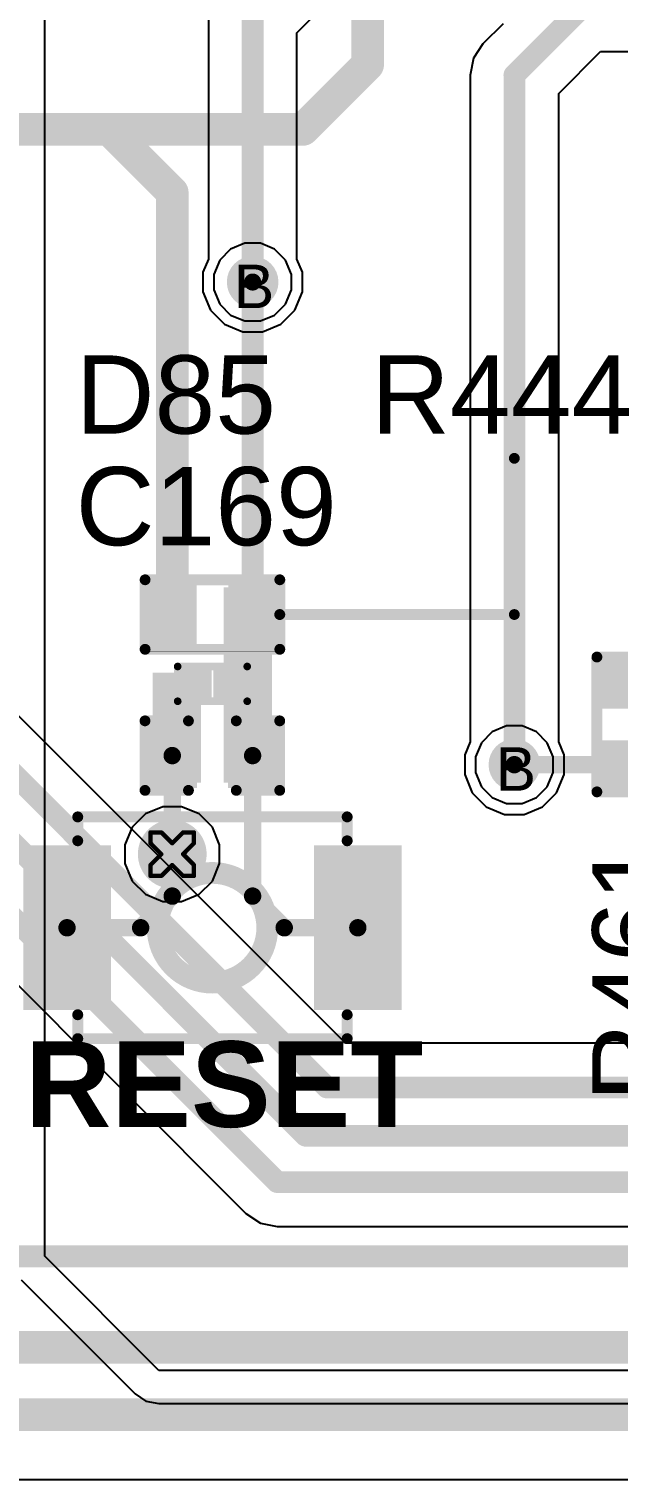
# Model space of a CAD drawing. Header units: inches. Extents: x 0 to 5379, y 0 to 5429.
# Drawn here: x 78.76 to 85.64, y 108.51 to 125.46 of the extents above; entities that cross this region are included whole.
import ezdxf

# ---------------------------------------------------------------- set-up
doc = ezdxf.new("R2010")
doc.units = ezdxf.units.IN
for name, color, linetype in [('Bottom Layer', 5, 'Continuous'), ('Bottom Solder', 6, 'Continuous'), ('Drill Drawing', 1, 'Continuous'), ('GND01', 16, 'Continuous'), ('GND02', 76, 'Continuous'), ('PWR', 156, 'Continuous'), ('SIG 01', 90, 'Continuous'), ('Top Layer', 1, 'Continuous'), ('Top Overlay', 2, 'Continuous'), ('Top Paste', 8, 'Continuous'), ('Top Solder', 216, 'Continuous'), ('Via Holes', 16, 'Continuous')]:
    doc.layers.add(name, color=color, linetype=linetype)
doc.styles.add('Arial', font='', dxfattribs={"height": 0.2})
doc.styles.add('Arial_Bold', font='', dxfattribs={"height": 0.2})
doc.styles.get('Arial').set_extended_font_data('Arial')
doc.styles.get('Arial_Bold').set_extended_font_data('Arial', bold=True)

# ---------------------------------------------------------------- blocks, each defined once
blk = doc.blocks.new('B3U_1000P_21')
at = {"layer": 'Top Layer'}
for points in [[(-2.11, 0.86), (-1.29, 0.86), (-1.29, -0.86), (-2.11, -0.86)], [(1.29, 0.86), (2.11, 0.86), (2.11, -0.86), (1.29, -0.86)]]:
    blk.add_hatch(color=1, dxfattribs=at).paths.add_polyline_path(points)
at = {"layer": 'Top Paste'}
for points in [[(-2.11, 0.86), (-1.29, 0.86), (-1.29, -0.86), (-2.11, -0.86)], [(1.29, 0.86), (2.11, 0.86), (2.11, -0.86), (1.29, -0.86)]]:
    blk.add_hatch(color=8, dxfattribs=at).paths.add_polyline_path(points)
at = {"layer": 'Top Solder'}
for points in [[(-2.212, 0.962), (-1.188, 0.962), (-1.188, -0.962), (-2.212, -0.962)], [(1.188, 0.962), (2.212, 0.962), (2.212, -0.962), (1.188, -0.962)]]:
    blk.add_hatch(color=216, dxfattribs=at).paths.add_polyline_path(points)
at = {"layer": 'Top Overlay'}
for points in [[(-1.575, 1.295, 0.127, 0.127, 0), (-1.575, 1.016, 0.127, 0.127, 0)], [(1.575, 1.295, 0.127, 0.127, 0), (-1.575, 1.295, 0.127, 0.127, 0)], [(1.575, 1.295, 0.127, 0.127, 0), (1.575, 1.016, 0.127, 0.127, 0)], [(-1.575, -1.016, 0.127, 0.127, 0), (-1.575, -1.295, 0.127, 0.127, 0)], [(1.575, -1.016, 0.127, 0.127, 0), (1.575, -1.295, 0.127, 0.127, 0)], [(1.575, -1.295, 0.127, 0.127, 0), (-1.575, -1.295, 0.127, 0.127, 0)]]:
    blk.add_lwpolyline(points, format="xyseb", dxfattribs=at)
for points in [[(-1.607, 1.295, 0.0635, 0.0635, 1), (-1.543, 1.295, 0.0635, 0.0635, 1)], [(-1.607, 1.295, 0.0635, 0.0635, 1), (-1.543, 1.295, 0.0635, 0.0635, 1)], [(1.543, 1.295, 0.0635, 0.0635, 1), (1.607, 1.295, 0.0635, 0.0635, 1)], [(1.543, 1.295, 0.0635, 0.0635, 1), (1.607, 1.295, 0.0635, 0.0635, 1)], [(-1.607, 1.016, 0.0635, 0.0635, 1), (-1.543, 1.016, 0.0635, 0.0635, 1)], [(1.543, 1.016, 0.0635, 0.0635, 1), (1.607, 1.016, 0.0635, 0.0635, 1)], [(0.641, 0, 0.254, 0.254, 1), (-0.641, 0, 0.254, 0.254, 1)], [(-0.705, 0, 0.127, 0.127, 1), (-0.578, 0, 0.127, 0.127, 1)], [(0.578, 0, 0.127, 0.127, 1), (0.705, 0, 0.127, 0.127, 1)], [(-1.607, -1.016, 0.0635, 0.0635, 1), (-1.543, -1.016, 0.0635, 0.0635, 1)], [(1.543, -1.016, 0.0635, 0.0635, 1), (1.607, -1.016, 0.0635, 0.0635, 1)], [(-1.607, -1.295, 0.0635, 0.0635, 1), (-1.543, -1.295, 0.0635, 0.0635, 1)], [(-1.607, -1.295, 0.0635, 0.0635, 1), (-1.543, -1.295, 0.0635, 0.0635, 1)], [(1.543, -1.295, 0.0635, 0.0635, 1), (1.607, -1.295, 0.0635, 0.0635, 1)], [(1.543, -1.295, 0.0635, 0.0635, 1), (1.607, -1.295, 0.0635, 0.0635, 1)]]:
    blk.add_lwpolyline(points, format="xyseb", close=True, dxfattribs=at)
blk = doc.blocks.new('R___0402_27')
at = {"layer": 'Top Layer'}
for points in [[(-0.699, -0.318), (-0.699, 0.318), (-0.241, 0.318), (-0.241, -0.318)], [(0.241, -0.318), (0.241, 0.318), (0.699, 0.318), (0.699, -0.318)]]:
    blk.add_hatch(color=1, dxfattribs=at).paths.add_polyline_path(points)
at = {"layer": 'Top Paste'}
for points in [[(-0.699, -0.318), (-0.699, 0.318), (-0.241, 0.318), (-0.241, -0.318)], [(0.241, -0.318), (0.241, 0.318), (0.699, 0.318), (0.699, -0.318)]]:
    blk.add_hatch(color=8, dxfattribs=at).paths.add_polyline_path(points)
at = {"layer": 'Top Solder'}
for points in [[(-0.754, -0.373), (-0.754, 0.373), (-0.186, 0.373), (-0.186, -0.373)], [(0.186, -0.373), (0.186, 0.373), (0.754, 0.373), (0.754, -0.373)]]:
    blk.add_hatch(color=216, dxfattribs=at).paths.add_polyline_path(points)
at = {"layer": 'Top Overlay'}
for points in [[(-0.787, -0.406, 0.127, 0.127, 0), (-0.787, 0.406, 0.127, 0.127, 0)], [(-0.787, 0.406, 0.127, 0.127, 0), (0.787, 0.406, 0.127, 0.127, 0)], [(0.787, -0.406, 0.127, 0.127, 0), (0.787, 0.406, 0.127, 0.127, 0)], [(-0.787, -0.406, 0.127, 0.127, 0), (0.787, -0.406, 0.127, 0.127, 0)], [(-0.813, -0.432, 0.00323, 0.00323, 0), (0.813, -0.432, 0.00323, 0.00323, 0)]]:
    blk.add_lwpolyline(points, format="xyseb", dxfattribs=at)
for points in [[(-0.819, 0.406, 0.0635, 0.0635, 1), (-0.756, 0.406, 0.0635, 0.0635, 1)], [(-0.819, 0.406, 0.0635, 0.0635, 1), (-0.756, 0.406, 0.0635, 0.0635, 1)], [(0.756, 0.406, 0.0635, 0.0635, 1), (0.819, 0.406, 0.0635, 0.0635, 1)], [(0.756, 0.406, 0.0635, 0.0635, 1), (0.819, 0.406, 0.0635, 0.0635, 1)], [(-0.819, -0.406, 0.0635, 0.0635, 1), (-0.756, -0.406, 0.0635, 0.0635, 1)], [(-0.819, -0.406, 0.0635, 0.0635, 1), (-0.756, -0.406, 0.0635, 0.0635, 1)], [(-0.814, -0.432, 0.00161, 0.00161, 1), (-0.812, -0.432, 0.00161, 0.00161, 1)], [(0.756, -0.406, 0.0635, 0.0635, 1), (0.819, -0.406, 0.0635, 0.0635, 1)], [(0.756, -0.406, 0.0635, 0.0635, 1), (0.819, -0.406, 0.0635, 0.0635, 1)], [(0.812, -0.432, 0.00161, 0.00161, 1), (0.814, -0.432, 0.00161, 0.00161, 1)]]:
    blk.add_lwpolyline(points, format="xyseb", close=True, dxfattribs=at)
blk = doc.blocks.new('DFN_2_0_3_0_6__31')
at = {"layer": 'Top Layer'}
for points in [[(-0.33, -0.13), (-0.33, 0.13), (-0.06, 0.13), (-0.06, -0.13)], [(0.06, -0.13), (0.06, 0.13), (0.33, 0.13), (0.33, -0.13)]]:
    blk.add_hatch(color=1, dxfattribs=at).paths.add_polyline_path(points)
at = {"layer": 'Top Paste'}
for points in [[(-0.33, -0.13), (-0.33, 0.13), (-0.06, 0.13), (-0.06, -0.13)], [(0.06, -0.13), (0.06, 0.13), (0.33, 0.13), (0.33, -0.13)]]:
    blk.add_hatch(color=8, dxfattribs=at).paths.add_polyline_path(points)
at = {"layer": 'Top Solder'}
for points in [[(-0.38, -0.18), (-0.38, 0.18), (-0.01, 0.18), (-0.01, -0.18)], [(0.01, -0.18), (0.01, 0.18), (0.38, 0.18), (0.38, -0.18)]]:
    blk.add_hatch(color=216, dxfattribs=at).paths.add_polyline_path(points)
at = {"layer": 'Top Overlay'}
for points in [[(-0.406, 0.203, 0.0889, 0.0889, 0), (0.406, 0.203, 0.0889, 0.0889, 0)], [(-0.406, -0.203, 0.0889, 0.0889, 0), (-0.406, 0.203, 0.0889, 0.0889, 0)], [(0.406, -0.203, 0.0889, 0.0889, 0), (0.406, 0.203, 0.0889, 0.0889, 0)], [(-0.406, -0.203, 0.0889, 0.0889, 0), (0.406, -0.203, 0.0889, 0.0889, 0)]]:
    blk.add_lwpolyline(points, format="xyseb", dxfattribs=at)
for points in [[(-0.429, 0.203, 0.0445, 0.0445, 1), (-0.384, 0.203, 0.0445, 0.0445, 1)], [(-0.429, 0.203, 0.0445, 0.0445, 1), (-0.384, 0.203, 0.0445, 0.0445, 1)], [(0.384, 0.203, 0.0445, 0.0445, 1), (0.429, 0.203, 0.0445, 0.0445, 1)], [(0.384, 0.203, 0.0445, 0.0445, 1), (0.429, 0.203, 0.0445, 0.0445, 1)], [(-0.429, -0.203, 0.0445, 0.0445, 1), (-0.384, -0.203, 0.0445, 0.0445, 1)], [(-0.429, -0.203, 0.0445, 0.0445, 1), (-0.384, -0.203, 0.0445, 0.0445, 1)], [(0.384, -0.203, 0.0445, 0.0445, 1), (0.429, -0.203, 0.0445, 0.0445, 1)], [(0.384, -0.203, 0.0445, 0.0445, 1), (0.429, -0.203, 0.0445, 0.0445, 1)]]:
    blk.add_lwpolyline(points, format="xyseb", close=True, dxfattribs=at)
blk = doc.blocks.new('C___0402_32')
at = {"layer": 'Top Layer'}
for points in [[(-0.699, -0.318), (-0.699, 0.318), (-0.241, 0.318), (-0.241, -0.318)], [(0.241, -0.318), (0.241, 0.318), (0.699, 0.318), (0.699, -0.318)]]:
    blk.add_hatch(color=1, dxfattribs=at).paths.add_polyline_path(points)
at = {"layer": 'Top Paste'}
for points in [[(-0.699, -0.318), (-0.699, 0.318), (-0.241, 0.318), (-0.241, -0.318)], [(0.241, -0.318), (0.241, 0.318), (0.699, 0.318), (0.699, -0.318)]]:
    blk.add_hatch(color=8, dxfattribs=at).paths.add_polyline_path(points)
at = {"layer": 'Top Solder'}
for points in [[(-0.758, -0.377), (-0.758, 0.377), (-0.181, 0.377), (-0.181, -0.377)], [(0.181, -0.377), (0.181, 0.377), (0.758, 0.377), (0.758, -0.377)]]:
    blk.add_hatch(color=216, dxfattribs=at).paths.add_polyline_path(points)
at = {"layer": 'Top Overlay'}
for points in [[(-0.787, -0.406, 0.127, 0.127, 0), (-0.787, 0.406, 0.127, 0.127, 0)], [(-0.787, 0.406, 0.127, 0.127, 0), (-0.279, 0.406, 0.127, 0.127, 0)], [(0.279, 0.406, 0.127, 0.127, 0), (0.787, 0.406, 0.127, 0.127, 0)], [(0.787, -0.406, 0.127, 0.127, 0), (0.787, 0.406, 0.127, 0.127, 0)], [(-0.787, -0.406, 0.127, 0.127, 0), (-0.279, -0.406, 0.127, 0.127, 0)], [(0.279, -0.406, 0.127, 0.127, 0), (0.787, -0.406, 0.127, 0.127, 0)]]:
    blk.add_lwpolyline(points, format="xyseb", dxfattribs=at)
for points in [[(-0.819, 0.406, 0.0635, 0.0635, 1), (-0.756, 0.406, 0.0635, 0.0635, 1)], [(-0.819, 0.406, 0.0635, 0.0635, 1), (-0.756, 0.406, 0.0635, 0.0635, 1)], [(-0.311, 0.406, 0.0635, 0.0635, 1), (-0.248, 0.406, 0.0635, 0.0635, 1)], [(0.248, 0.406, 0.0635, 0.0635, 1), (0.311, 0.406, 0.0635, 0.0635, 1)], [(0.756, 0.406, 0.0635, 0.0635, 1), (0.819, 0.406, 0.0635, 0.0635, 1)], [(0.756, 0.406, 0.0635, 0.0635, 1), (0.819, 0.406, 0.0635, 0.0635, 1)], [(-0.819, -0.406, 0.0635, 0.0635, 1), (-0.756, -0.406, 0.0635, 0.0635, 1)], [(-0.819, -0.406, 0.0635, 0.0635, 1), (-0.756, -0.406, 0.0635, 0.0635, 1)], [(-0.311, -0.406, 0.0635, 0.0635, 1), (-0.248, -0.406, 0.0635, 0.0635, 1)], [(0.248, -0.406, 0.0635, 0.0635, 1), (0.311, -0.406, 0.0635, 0.0635, 1)], [(0.756, -0.406, 0.0635, 0.0635, 1), (0.819, -0.406, 0.0635, 0.0635, 1)], [(0.756, -0.406, 0.0635, 0.0635, 1), (0.819, -0.406, 0.0635, 0.0635, 1)]]:
    blk.add_lwpolyline(points, format="xyseb", close=True, dxfattribs=at)
blk = doc.blocks.new('R___0402_311')
at = {"layer": 'Top Layer'}
for points in [[(-0.699, -0.318), (-0.699, 0.317), (-0.241, 0.317), (-0.241, -0.318)], [(0.241, -0.318), (0.241, 0.317), (0.699, 0.317), (0.699, -0.318)]]:
    blk.add_hatch(color=1, dxfattribs=at).paths.add_polyline_path(points)
at = {"layer": 'Top Paste'}
for points in [[(-0.699, -0.318), (-0.699, 0.317), (-0.241, 0.317), (-0.241, -0.318)], [(0.241, -0.318), (0.241, 0.317), (0.699, 0.317), (0.699, -0.318)]]:
    blk.add_hatch(color=8, dxfattribs=at).paths.add_polyline_path(points)
at = {"layer": 'Top Solder'}
for points in [[(-0.754, -0.373), (-0.754, 0.373), (-0.186, 0.373), (-0.186, -0.373)], [(0.186, -0.373), (0.186, 0.373), (0.754, 0.373), (0.754, -0.373)]]:
    blk.add_hatch(color=216, dxfattribs=at).paths.add_polyline_path(points)
at = {"layer": 'Top Overlay'}
for points in [[(0.787, 0.406, 0.127, 0.127, 0), (-0.787, 0.406, 0.127, 0.127, 0)], [(-0.787, -0.406, 0.127, 0.127, 0), (-0.787, 0.406, 0.127, 0.127, 0)], [(0.787, -0.406, 0.127, 0.127, 0), (0.787, 0.406, 0.127, 0.127, 0)], [(0.787, -0.406, 0.127, 0.127, 0), (-0.787, -0.406, 0.127, 0.127, 0)], [(0.813, -0.432, 0.00323, 0.00323, 0), (-0.813, -0.432, 0.00323, 0.00323, 0)]]:
    blk.add_lwpolyline(points, format="xyseb", dxfattribs=at)
for points in [[(-0.819, 0.406, 0.0635, 0.0635, 1), (-0.756, 0.406, 0.0635, 0.0635, 1)], [(-0.819, 0.406, 0.0635, 0.0635, 1), (-0.756, 0.406, 0.0635, 0.0635, 1)], [(0.756, 0.406, 0.0635, 0.0635, 1), (0.819, 0.406, 0.0635, 0.0635, 1)], [(0.756, 0.406, 0.0635, 0.0635, 1), (0.819, 0.406, 0.0635, 0.0635, 1)], [(-0.819, -0.406, 0.0635, 0.0635, 1), (-0.756, -0.406, 0.0635, 0.0635, 1)], [(-0.819, -0.406, 0.0635, 0.0635, 1), (-0.756, -0.406, 0.0635, 0.0635, 1)], [(-0.814, -0.432, 0.00161, 0.00161, 1), (-0.812, -0.432, 0.00161, 0.00161, 1)], [(0.756, -0.406, 0.0635, 0.0635, 1), (0.819, -0.406, 0.0635, 0.0635, 1)], [(0.756, -0.406, 0.0635, 0.0635, 1), (0.819, -0.406, 0.0635, 0.0635, 1)], [(0.812, -0.432, 0.00161, 0.00161, 1), (0.814, -0.432, 0.00161, 0.00161, 1)]]:
    blk.add_lwpolyline(points, format="xyseb", close=True, dxfattribs=at)

msp = doc.modelspace()

# ---------------------------------------------------------------- hatches: boundary and pattern name
at = {"layer": 'Bottom Layer'}
h = msp.add_hatch(color=5, dxfattribs=at)
edge = h.paths.add_edge_path()
edge.add_arc((81.37, 122.506), 0.2, 0, 360)
h = msp.add_hatch(color=5, dxfattribs=at)
edge = h.paths.add_edge_path()
edge.add_arc((84.43, 116.868), 0.2, 0, 360)
h = msp.add_hatch(color=5, dxfattribs=at)
edge = h.paths.add_edge_path()
edge.add_arc((80.43, 115.823), 0.3, 0, 360)
at = {"layer": 'Bottom Solder'}
h = msp.add_hatch(color=6, dxfattribs=at)
edge = h.paths.add_edge_path()
edge.add_arc((81.37, 122.506), 0.302, 0, 360)
h = msp.add_hatch(color=6, dxfattribs=at)
edge = h.paths.add_edge_path()
edge.add_arc((84.43, 116.868), 0.302, 0, 360)
h = msp.add_hatch(color=6, dxfattribs=at)
edge = h.paths.add_edge_path()
edge.add_arc((80.43, 115.823), 0.402, 0, 360)
at = {"layer": 'GND01'}
h = msp.add_hatch(color=16, dxfattribs=at)
edge = h.paths.add_edge_path()
edge.add_arc((81.37, 122.506), 0.2, 0, 360)
h = msp.add_hatch(color=16, dxfattribs=at)
edge = h.paths.add_edge_path()
edge.add_arc((84.43, 116.868), 0.2, 0, 360)
h = msp.add_hatch(color=16, dxfattribs=at)
edge = h.paths.add_edge_path()
edge.add_arc((80.43, 115.823), 0.3, 0, 360)
at = {"layer": 'GND02'}
h = msp.add_hatch(color=76, dxfattribs=at)
edge = h.paths.add_edge_path()
edge.add_arc((81.37, 122.506), 0.2, 0, 360)
h = msp.add_hatch(color=76, dxfattribs=at)
edge = h.paths.add_edge_path()
edge.add_arc((84.43, 116.868), 0.2, 0, 360)
h = msp.add_hatch(color=76, dxfattribs=at)
edge = h.paths.add_edge_path()
edge.add_arc((80.43, 115.823), 0.3, 0, 360)
at = {"layer": 'PWR'}
h = msp.add_hatch(color=156, dxfattribs=at)
edge = h.paths.add_edge_path()
edge.add_arc((81.37, 122.506), 0.2, 0, 360)
h = msp.add_hatch(color=156, dxfattribs=at)
edge = h.paths.add_edge_path()
edge.add_arc((84.43, 116.868), 0.2, 0, 360)
h = msp.add_hatch(color=156, dxfattribs=at)
edge = h.paths.add_edge_path()
edge.add_arc((80.43, 115.823), 0.3, 0, 360)
at = {"layer": 'SIG 01'}
h = msp.add_hatch(color=90, dxfattribs=at)
edge = h.paths.add_edge_path()
edge.add_arc((81.37, 122.506), 0.2, 0, 360)
h = msp.add_hatch(color=90, dxfattribs=at)
edge = h.paths.add_edge_path()
edge.add_arc((84.43, 116.868), 0.2, 0, 360)
h = msp.add_hatch(color=90, dxfattribs=at)
edge = h.paths.add_edge_path()
edge.add_arc((80.43, 115.823), 0.3, 0, 360)
at = {"layer": 'Top Layer'}
h = msp.add_hatch(color=1, dxfattribs=at)
edge = h.paths.add_edge_path()
edge.add_arc((81.37, 122.506), 0.2, 0, 360)
for points in [[(81.032, 116.657), (81.598, 116.657), (81.598, 118.94), (81.032, 118.94)], [(80.768, 117.942), (80.201, 117.942), (80.201, 116.657), (80.768, 116.657)]]:
    msp.add_hatch(color=1, dxfattribs=at).paths.add_polyline_path(points)
h = msp.add_hatch(color=1, dxfattribs=at)
edge = h.paths.add_edge_path()
edge.add_arc((84.43, 116.868), 0.2, 0, 360)
h = msp.add_hatch(color=1, dxfattribs=at)
edge = h.paths.add_edge_path()
edge.add_arc((80.43, 115.823), 0.3, 0, 360)
at = {"layer": 'Top Solder'}
h = msp.add_hatch(color=216, dxfattribs=at)
edge = h.paths.add_edge_path()
edge.add_arc((81.37, 122.506), 0.302, 0, 360)
h = msp.add_hatch(color=216, dxfattribs=at)
edge = h.paths.add_edge_path()
edge.add_arc((84.43, 116.868), 0.302, 0, 360)
h = msp.add_hatch(color=216, dxfattribs=at)
edge = h.paths.add_edge_path()
edge.add_arc((80.43, 115.823), 0.402, 0, 360)
at = {"layer": 'Via Holes'}
h = msp.add_hatch(color=7, dxfattribs=at)
edge = h.paths.add_edge_path()
edge.add_arc((81.37, 122.506), 0.1, 0, 360)
h = msp.add_hatch(color=7, dxfattribs=at)
edge = h.paths.add_edge_path()
edge.add_arc((84.43, 116.868), 0.1, 0, 360)
h = msp.add_hatch(color=7, dxfattribs=at)
edge = h.paths.add_edge_path()
edge.add_arc((80.43, 115.823), 0.15, 0, 360)

# ---------------------------------------------------------------- linework, layer by layer
at = {"layer": 'Bottom Layer'}
for p, q in [((81.112, 122.891), (80.985, 122.763)), ((81.279, 122.96), (81.112, 122.891)), ((81.46, 122.96), (81.279, 122.96)), ((81.627, 122.891), (81.46, 122.96)), ((81.754, 122.763), (81.627, 122.891)), ((80.985, 122.763), (80.916, 122.596)), ((81.824, 122.596), (81.754, 122.763)), ((80.916, 122.596), (80.916, 122.416)), ((81.824, 122.416), (81.824, 122.596)), ((80.916, 122.416), (80.985, 122.249)), ((81.754, 122.249), (81.824, 122.416)), ((80.985, 122.249), (81.112, 122.121)), ((81.627, 122.121), (81.754, 122.249)), ((81.112, 122.121), (81.279, 122.052)), ((81.279, 122.052), (81.46, 122.052)), ((81.46, 122.052), (81.627, 122.121)), ((84.339, 117.322), (84.172, 117.253)), ((84.52, 117.322), (84.339, 117.322)), ((84.687, 117.253), (84.52, 117.322)), ((84.045, 117.125), (83.976, 116.959)), ((84.172, 117.253), (84.045, 117.125)), ((84.814, 117.125), (84.687, 117.253)), ((84.884, 116.959), (84.814, 117.125)), ((83.976, 116.959), (83.976, 116.778)), ((84.884, 116.778), (84.884, 116.959)), ((83.976, 116.778), (84.045, 116.611)), ((84.814, 116.611), (84.884, 116.778)), ((84.045, 116.611), (84.172, 116.483)), ((84.172, 116.483), (84.339, 116.414)), ((84.52, 116.414), (84.687, 116.483)), ((84.687, 116.483), (84.814, 116.611)), ((84.339, 116.414), (84.52, 116.414))]:
    msp.add_line(p, q, dxfattribs=at)
at = {"layer": 'Drill Drawing'}
for points in [[(80.176, 115.95, 0.0508, 0.0508, 0), (80.176, 116.077, 0.0508, 0.0508, 0)], [(80.176, 116.077, 0.0508, 0.0508, 0), (80.303, 116.077, 0.0508, 0.0508, 0)], [(80.176, 115.95, 0.0508, 0.0508, 0), (80.303, 115.823, 0.0508, 0.0508, 0)], [(80.303, 116.077, 0.0508, 0.0508, 0), (80.43, 115.95, 0.0508, 0.0508, 0)], [(80.43, 115.95, 0.0508, 0.0508, 0), (80.557, 116.077, 0.0508, 0.0508, 0)], [(80.557, 116.077, 0.0508, 0.0508, 0), (80.684, 116.077, 0.0508, 0.0508, 0)], [(80.557, 115.823, 0.0508, 0.0508, 0), (80.684, 115.95, 0.0508, 0.0508, 0)], [(80.684, 115.95, 0.0508, 0.0508, 0), (80.684, 116.077, 0.0508, 0.0508, 0)], [(80.176, 115.696, 0.0508, 0.0508, 0), (80.303, 115.823, 0.0508, 0.0508, 0)], [(80.557, 115.823, 0.0508, 0.0508, 0), (80.684, 115.696, 0.0508, 0.0508, 0)], [(80.176, 115.569, 0.0508, 0.0508, 0), (80.176, 115.696, 0.0508, 0.0508, 0)], [(80.303, 115.569, 0.0508, 0.0508, 0), (80.43, 115.696, 0.0508, 0.0508, 0)], [(80.43, 115.696, 0.0508, 0.0508, 0), (80.557, 115.569, 0.0508, 0.0508, 0)], [(80.684, 115.569, 0.0508, 0.0508, 0), (80.684, 115.696, 0.0508, 0.0508, 0)], [(80.176, 115.569, 0.0508, 0.0508, 0), (80.303, 115.569, 0.0508, 0.0508, 0)], [(80.557, 115.569, 0.0508, 0.0508, 0), (80.684, 115.569, 0.0508, 0.0508, 0)]]:
    msp.add_lwpolyline(points, format="xyseb", dxfattribs=at)
for points in [[(80.163, 116.077, 0.0254, 0.0254, 1), (80.188, 116.077, 0.0254, 0.0254, 1)], [(80.163, 116.077, 0.0254, 0.0254, 1), (80.188, 116.077, 0.0254, 0.0254, 1)], [(80.163, 115.95, 0.0254, 0.0254, 1), (80.188, 115.95, 0.0254, 0.0254, 1)], [(80.163, 115.95, 0.0254, 0.0254, 1), (80.188, 115.95, 0.0254, 0.0254, 1)], [(80.29, 116.077, 0.0254, 0.0254, 1), (80.315, 116.077, 0.0254, 0.0254, 1)], [(80.29, 116.077, 0.0254, 0.0254, 1), (80.315, 116.077, 0.0254, 0.0254, 1)], [(80.417, 115.95, 0.0254, 0.0254, 1), (80.442, 115.95, 0.0254, 0.0254, 1)], [(80.417, 115.95, 0.0254, 0.0254, 1), (80.442, 115.95, 0.0254, 0.0254, 1)], [(80.544, 116.077, 0.0254, 0.0254, 1), (80.569, 116.077, 0.0254, 0.0254, 1)], [(80.544, 116.077, 0.0254, 0.0254, 1), (80.569, 116.077, 0.0254, 0.0254, 1)], [(80.671, 116.077, 0.0254, 0.0254, 1), (80.696, 116.077, 0.0254, 0.0254, 1)], [(80.671, 116.077, 0.0254, 0.0254, 1), (80.696, 116.077, 0.0254, 0.0254, 1)], [(80.671, 115.95, 0.0254, 0.0254, 1), (80.696, 115.95, 0.0254, 0.0254, 1)], [(80.671, 115.95, 0.0254, 0.0254, 1), (80.696, 115.95, 0.0254, 0.0254, 1)], [(80.29, 115.823, 0.0254, 0.0254, 1), (80.315, 115.823, 0.0254, 0.0254, 1)], [(80.29, 115.823, 0.0254, 0.0254, 1), (80.315, 115.823, 0.0254, 0.0254, 1)], [(80.544, 115.823, 0.0254, 0.0254, 1), (80.569, 115.823, 0.0254, 0.0254, 1)], [(80.544, 115.823, 0.0254, 0.0254, 1), (80.569, 115.823, 0.0254, 0.0254, 1)], [(80.163, 115.696, 0.0254, 0.0254, 1), (80.188, 115.696, 0.0254, 0.0254, 1)], [(80.163, 115.696, 0.0254, 0.0254, 1), (80.188, 115.696, 0.0254, 0.0254, 1)], [(80.417, 115.696, 0.0254, 0.0254, 1), (80.442, 115.696, 0.0254, 0.0254, 1)], [(80.417, 115.696, 0.0254, 0.0254, 1), (80.442, 115.696, 0.0254, 0.0254, 1)], [(80.671, 115.696, 0.0254, 0.0254, 1), (80.696, 115.696, 0.0254, 0.0254, 1)], [(80.671, 115.696, 0.0254, 0.0254, 1), (80.696, 115.696, 0.0254, 0.0254, 1)], [(80.163, 115.569, 0.0254, 0.0254, 1), (80.188, 115.569, 0.0254, 0.0254, 1)], [(80.163, 115.569, 0.0254, 0.0254, 1), (80.188, 115.569, 0.0254, 0.0254, 1)], [(80.29, 115.569, 0.0254, 0.0254, 1), (80.315, 115.569, 0.0254, 0.0254, 1)], [(80.29, 115.569, 0.0254, 0.0254, 1), (80.315, 115.569, 0.0254, 0.0254, 1)], [(80.544, 115.569, 0.0254, 0.0254, 1), (80.569, 115.569, 0.0254, 0.0254, 1)], [(80.544, 115.569, 0.0254, 0.0254, 1), (80.569, 115.569, 0.0254, 0.0254, 1)], [(80.671, 115.569, 0.0254, 0.0254, 1), (80.696, 115.569, 0.0254, 0.0254, 1)], [(80.671, 115.569, 0.0254, 0.0254, 1), (80.696, 115.569, 0.0254, 0.0254, 1)]]:
    msp.add_lwpolyline(points, format="xyseb", close=True, dxfattribs=at)
at = {"layer": 'GND01'}
for p, q in [((81.112, 122.891), (80.985, 122.763)), ((81.279, 122.96), (81.112, 122.891)), ((81.46, 122.96), (81.279, 122.96)), ((81.627, 122.891), (81.46, 122.96)), ((81.754, 122.763), (81.627, 122.891)), ((80.985, 122.763), (80.916, 122.596)), ((81.824, 122.596), (81.754, 122.763)), ((80.916, 122.596), (80.916, 122.416)), ((81.824, 122.416), (81.824, 122.596)), ((80.916, 122.416), (80.985, 122.249)), ((81.754, 122.249), (81.824, 122.416)), ((80.985, 122.249), (81.112, 122.121)), ((81.627, 122.121), (81.754, 122.249)), ((81.112, 122.121), (81.279, 122.052)), ((81.279, 122.052), (81.46, 122.052)), ((81.46, 122.052), (81.627, 122.121)), ((84.339, 117.322), (84.172, 117.253)), ((84.52, 117.322), (84.339, 117.322)), ((84.687, 117.253), (84.52, 117.322)), ((84.045, 117.125), (83.976, 116.959)), ((84.172, 117.253), (84.045, 117.125)), ((84.814, 117.125), (84.687, 117.253)), ((84.884, 116.959), (84.814, 117.125)), ((83.976, 116.959), (83.976, 116.778)), ((84.884, 116.778), (84.884, 116.959)), ((83.976, 116.778), (84.045, 116.611)), ((84.814, 116.611), (84.884, 116.778)), ((84.045, 116.611), (84.172, 116.483)), ((84.172, 116.483), (84.339, 116.414)), ((84.52, 116.414), (84.687, 116.483)), ((84.687, 116.483), (84.814, 116.611)), ((84.339, 116.414), (84.52, 116.414))]:
    msp.add_line(p, q, dxfattribs=at)
at = {"layer": 'GND02'}
for p, q in [((81.112, 122.891), (80.985, 122.763)), ((81.279, 122.96), (81.112, 122.891)), ((81.46, 122.96), (81.279, 122.96)), ((81.627, 122.891), (81.46, 122.96)), ((81.754, 122.763), (81.627, 122.891)), ((80.985, 122.763), (80.916, 122.596)), ((81.824, 122.596), (81.754, 122.763)), ((80.916, 122.596), (80.916, 122.416)), ((81.824, 122.416), (81.824, 122.596)), ((80.916, 122.416), (80.985, 122.249)), ((81.754, 122.249), (81.824, 122.416)), ((80.985, 122.249), (81.112, 122.121)), ((81.627, 122.121), (81.754, 122.249)), ((81.112, 122.121), (81.279, 122.052)), ((81.279, 122.052), (81.46, 122.052)), ((81.46, 122.052), (81.627, 122.121)), ((84.339, 117.322), (84.172, 117.253)), ((84.52, 117.322), (84.339, 117.322)), ((84.687, 117.253), (84.52, 117.322)), ((84.045, 117.125), (83.976, 116.959)), ((84.172, 117.253), (84.045, 117.125)), ((84.814, 117.125), (84.687, 117.253)), ((84.884, 116.959), (84.814, 117.125)), ((83.976, 116.959), (83.976, 116.778)), ((84.884, 116.778), (84.884, 116.959)), ((83.976, 116.778), (84.045, 116.611)), ((84.814, 116.611), (84.884, 116.778)), ((84.045, 116.611), (84.172, 116.483)), ((84.172, 116.483), (84.339, 116.414)), ((84.52, 116.414), (84.687, 116.483)), ((84.687, 116.483), (84.814, 116.611)), ((84.339, 116.414), (84.52, 116.414))]:
    msp.add_line(p, q, dxfattribs=at)
at = {"layer": 'PWR'}
for p, q in [((78.939, 111.125), (78.939, 126.818)), ((81.112, 122.891), (80.985, 122.763)), ((81.279, 122.96), (81.112, 122.891)), ((81.46, 122.96), (81.279, 122.96)), ((81.627, 122.891), (81.46, 122.96)), ((81.754, 122.763), (81.627, 122.891)), ((80.985, 122.763), (80.916, 122.596)), ((81.824, 122.596), (81.754, 122.763)), ((80.916, 122.596), (80.916, 122.416)), ((81.824, 122.416), (81.824, 122.596)), ((80.916, 122.416), (80.985, 122.249)), ((81.754, 122.249), (81.824, 122.416)), ((80.985, 122.249), (81.112, 122.121)), ((81.627, 122.121), (81.754, 122.249)), ((81.112, 122.121), (81.279, 122.052)), ((81.279, 122.052), (81.46, 122.052)), ((81.46, 122.052), (81.627, 122.121)), ((84.339, 117.322), (84.172, 117.253)), ((84.52, 117.322), (84.339, 117.322)), ((84.687, 117.253), (84.52, 117.322)), ((84.045, 117.125), (83.976, 116.959)), ((84.172, 117.253), (84.045, 117.125)), ((84.814, 117.125), (84.687, 117.253)), ((84.884, 116.959), (84.814, 117.125)), ((83.976, 116.959), (83.976, 116.778)), ((84.884, 116.778), (84.884, 116.959)), ((83.976, 116.778), (84.045, 116.611)), ((84.814, 116.611), (84.884, 116.778)), ((84.045, 116.611), (84.172, 116.483)), ((84.172, 116.483), (84.339, 116.414)), ((84.52, 116.414), (84.687, 116.483)), ((84.687, 116.483), (84.814, 116.611)), ((80.116, 116.293), (79.96, 116.137)), ((80.32, 116.377), (80.116, 116.293)), ((80.54, 116.377), (80.32, 116.377)), ((80.744, 116.293), (80.54, 116.377)), ((80.899, 116.137), (80.744, 116.293)), ((84.339, 116.414), (84.52, 116.414)), ((79.96, 116.137), (79.876, 115.933)), ((80.984, 115.933), (80.899, 116.137)), ((79.876, 115.933), (79.876, 115.713)), ((80.984, 115.713), (80.984, 115.933)), ((79.876, 115.713), (79.96, 115.509)), ((80.899, 115.509), (80.984, 115.713)), ((79.96, 115.509), (80.116, 115.354)), ((80.744, 115.354), (80.899, 115.509)), ((80.116, 115.354), (80.32, 115.269)), ((80.32, 115.269), (80.54, 115.269)), ((80.54, 115.269), (80.744, 115.354)), ((80.272, 109.792), (78.939, 111.125)), ((78.664, 110.85), (79.997, 109.517)), ((114.389, 109.792), (80.272, 109.792)), ((79.997, 109.517), (80.123, 109.433)), ((80.123, 109.433), (80.272, 109.404)), ((80.272, 109.404), (114.389, 109.404))]:
    msp.add_line(p, q, dxfattribs=at)
at = {"layer": 'SIG 01'}
for p, q in [((80.852, 125.633), (80.852, 122.774)), ((81.887, 125.419), (82.181, 125.712)), ((84.3, 125.524), (84.063, 125.288)), ((81.887, 122.774), (81.887, 125.419)), ((84.063, 125.288), (83.951, 125.12)), ((83.951, 125.12), (83.912, 124.922)), ((84.948, 124.707), (85.438, 125.198)), ((85.438, 125.198), (93.769, 125.198)), ((83.912, 124.922), (83.912, 117.136)), ((84.948, 117.136), (84.948, 124.707)), ((80.852, 122.774), (80.789, 122.622)), ((81.951, 122.622), (81.887, 122.774)), ((80.789, 122.622), (80.789, 122.39)), ((81.951, 122.39), (81.951, 122.622)), ((80.789, 122.39), (80.877, 122.177)), ((81.862, 122.177), (81.951, 122.39)), ((82.454, 113.615), (73.95, 122.119)), ((80.877, 122.177), (81.04, 122.013)), ((81.699, 122.013), (81.862, 122.177)), ((81.04, 122.013), (81.254, 121.925)), ((81.254, 121.925), (81.485, 121.925)), ((81.485, 121.925), (81.699, 122.013)), ((72.8, 120.117), (81.292, 111.625)), ((83.912, 117.136), (83.849, 116.984)), ((85.011, 116.984), (84.948, 117.136)), ((83.849, 116.984), (83.849, 116.753)), ((85.011, 116.753), (85.011, 116.984)), ((83.849, 116.753), (83.937, 116.539)), ((84.922, 116.539), (85.011, 116.753)), ((83.937, 116.539), (84.1, 116.376)), ((84.759, 116.376), (84.922, 116.539)), ((84.1, 116.376), (84.314, 116.287)), ((84.314, 116.287), (84.545, 116.287)), ((84.545, 116.287), (84.759, 116.376)), ((88.8, 113.615), (82.454, 113.615)), ((81.292, 111.625), (81.46, 111.513)), ((81.46, 111.513), (81.658, 111.474)), ((81.658, 111.474), (111.553, 111.474)), ((143.152, 108.512), (75.705, 108.512))]:
    msp.add_line(p, q, dxfattribs=at)
for points in [[(84.43, 124.922, 0.254, 0.254, 0), (85.224, 125.716, 0.254, 0.254, 0)], [(81.37, 122.506, 0.254, 0.254, 0), (81.37, 125.633, 0.254, 0.254, 0)], [(84.43, 116.868, 0.254, 0.254, 0), (84.43, 124.922, 0.254, 0.254, 0)], [(73.583, 121.753, 0.254, 0.254, 0), (82.239, 113.097, 0.254, 0.254, 0)], [(73.323, 121.201, 0.254, 0.254, 0), (81.99, 112.533, 0.254, 0.254, 0)], [(73.014, 120.635, 0.254, 0.254, 0), (81.658, 111.992, 0.254, 0.254, 0)], [(82.239, 113.097, 0.254, 0.254, 0), (111.02, 113.097, 0.254, 0.254, 0)], [(81.99, 112.533, 0.254, 0.254, 0), (111.269, 112.533, 0.254, 0.254, 0)], [(81.658, 111.992, 0.254, 0.254, 0), (111.553, 111.992, 0.254, 0.254, 0)]]:
    msp.add_lwpolyline(points, format="xyseb", dxfattribs=at)
for points in [[(84.366, 124.922, 0.127, 0.127, 1), (84.493, 124.922, 0.127, 0.127, 1)], [(84.366, 124.922, 0.127, 0.127, 1), (84.493, 124.922, 0.127, 0.127, 1)], [(81.306, 122.506, 0.127, 0.127, 1), (81.433, 122.506, 0.127, 0.127, 1)], [(84.366, 116.868, 0.127, 0.127, 1), (84.493, 116.868, 0.127, 0.127, 1)], [(82.176, 113.097, 0.127, 0.127, 1), (82.303, 113.097, 0.127, 0.127, 1)], [(82.176, 113.097, 0.127, 0.127, 1), (82.303, 113.097, 0.127, 0.127, 1)], [(81.927, 112.533, 0.127, 0.127, 1), (82.054, 112.533, 0.127, 0.127, 1)], [(81.927, 112.533, 0.127, 0.127, 1), (82.054, 112.533, 0.127, 0.127, 1)], [(81.594, 111.992, 0.127, 0.127, 1), (81.721, 111.992, 0.127, 0.127, 1)], [(81.594, 111.992, 0.127, 0.127, 1), (81.721, 111.992, 0.127, 0.127, 1)]]:
    msp.add_lwpolyline(points, format="xyseb", close=True, dxfattribs=at)
at = {"layer": 'Top Layer'}
for points in [[(82.714, 125.045, 0.381, 0.381, 0), (82.714, 138.315, 0.381, 0.381, 0)], [(81.958, 124.289, 0.381, 0.381, 0), (82.714, 125.045, 0.381, 0.381, 0)], [(68.192, 124.289, 0.381, 0.381, 0), (79.693, 124.289, 0.381, 0.381, 0)], [(79.693, 124.289, 0.381, 0.381, 0), (81.958, 124.289, 0.381, 0.381, 0)], [(79.693, 124.289, 0.381, 0.381, 0), (80.43, 123.552, 0.381, 0.381, 0)], [(80.43, 118.622, 0.381, 0.381, 0), (80.43, 123.552, 0.381, 0.381, 0)], [(81.37, 118.622, 0.254, 0.254, 0), (81.37, 122.506, 0.254, 0.254, 0)], [(80.43, 115.333, 0.203, 0.203, 0), (80.43, 116.974, 0.203, 0.203, 0)], [(81.37, 115.333, 0.203, 0.203, 0), (81.37, 116.974, 0.203, 0.203, 0)], [(84.43, 116.868, 0.203, 0.203, 0), (85.801, 116.868, 0.203, 0.203, 0)], [(80.06, 114.963, 0.203, 0.203, 0), (80.43, 115.333, 0.203, 0.203, 0)], [(81.37, 115.333, 0.203, 0.203, 0), (81.739, 114.963, 0.203, 0.203, 0)], [(79.2, 114.963, 0.203, 0.203, 0), (80.06, 114.963, 0.203, 0.203, 0)], [(81.739, 114.963, 0.203, 0.203, 0), (82.6, 114.963, 0.203, 0.203, 0)], [(23.053, 111.125, 0.254, 0.254, 0), (97.408, 111.125, 0.254, 0.254, 0)], [(75.108, 110.062, 0.381, 0.381, 0), (166.323, 110.062, 0.381, 0.381, 0)], [(75.108, 109.276, 0.381, 0.381, 0), (166.354, 109.276, 0.381, 0.381, 0)]]:
    msp.add_lwpolyline(points, format="xyseb", dxfattribs=at)
for points in [[(82.619, 125.045, 0.191, 0.191, 1), (82.81, 125.045, 0.191, 0.191, 1)], [(82.619, 125.045, 0.191, 0.191, 1), (82.81, 125.045, 0.191, 0.191, 1)], [(79.598, 124.289, 0.191, 0.191, 1), (79.788, 124.289, 0.191, 0.191, 1)], [(79.598, 124.289, 0.191, 0.191, 1), (79.788, 124.289, 0.191, 0.191, 1)], [(79.598, 124.289, 0.191, 0.191, 1), (79.788, 124.289, 0.191, 0.191, 1)], [(81.863, 124.289, 0.191, 0.191, 1), (82.053, 124.289, 0.191, 0.191, 1)], [(81.863, 124.289, 0.191, 0.191, 1), (82.053, 124.289, 0.191, 0.191, 1)], [(80.334, 123.552, 0.191, 0.191, 1), (80.525, 123.552, 0.191, 0.191, 1)], [(80.334, 123.552, 0.191, 0.191, 1), (80.525, 123.552, 0.191, 0.191, 1)], [(81.306, 122.506, 0.127, 0.127, 1), (81.433, 122.506, 0.127, 0.127, 1)], [(80.334, 118.622, 0.191, 0.191, 1), (80.525, 118.622, 0.191, 0.191, 1)], [(81.306, 118.622, 0.127, 0.127, 1), (81.433, 118.622, 0.127, 0.127, 1)], [(80.379, 116.974, 0.102, 0.102, 1), (80.481, 116.974, 0.102, 0.102, 1)], [(81.319, 116.974, 0.102, 0.102, 1), (81.42, 116.974, 0.102, 0.102, 1)], [(84.379, 116.868, 0.102, 0.102, 1), (84.48, 116.868, 0.102, 0.102, 1)], [(80.379, 115.333, 0.102, 0.102, 1), (80.481, 115.333, 0.102, 0.102, 1)], [(80.379, 115.333, 0.102, 0.102, 1), (80.481, 115.333, 0.102, 0.102, 1)], [(81.319, 115.333, 0.102, 0.102, 1), (81.42, 115.333, 0.102, 0.102, 1)], [(81.319, 115.333, 0.102, 0.102, 1), (81.42, 115.333, 0.102, 0.102, 1)], [(79.149, 114.963, 0.102, 0.102, 1), (79.25, 114.963, 0.102, 0.102, 1)], [(80.01, 114.963, 0.102, 0.102, 1), (80.111, 114.963, 0.102, 0.102, 1)], [(80.01, 114.963, 0.102, 0.102, 1), (80.111, 114.963, 0.102, 0.102, 1)], [(81.688, 114.963, 0.102, 0.102, 1), (81.79, 114.963, 0.102, 0.102, 1)], [(81.688, 114.963, 0.102, 0.102, 1), (81.79, 114.963, 0.102, 0.102, 1)], [(82.549, 114.963, 0.102, 0.102, 1), (82.65, 114.963, 0.102, 0.102, 1)]]:
    msp.add_lwpolyline(points, format="xyseb", close=True, dxfattribs=at)
at = {"layer": 'Top Overlay'}
for points in [[(84.43, 118.622, 0.127, 0.127, 0), (84.43, 120.447, 0.127, 0.127, 0)], [(81.687, 118.622, 0.127, 0.127, 0), (84.43, 118.622, 0.127, 0.127, 0)]]:
    msp.add_lwpolyline(points, format="xyseb", dxfattribs=at)
for points in [[(84.398, 120.447, 0.0635, 0.0635, 1), (84.461, 120.447, 0.0635, 0.0635, 1)], [(81.655, 118.622, 0.0635, 0.0635, 1), (81.719, 118.622, 0.0635, 0.0635, 1)], [(84.398, 118.622, 0.0635, 0.0635, 1), (84.461, 118.622, 0.0635, 0.0635, 1)], [(84.398, 118.622, 0.0635, 0.0635, 1), (84.461, 118.622, 0.0635, 0.0635, 1)]]:
    msp.add_lwpolyline(points, format="xyseb", close=True, dxfattribs=at)

# ---------------------------------------------------------------- block references
for name, p in [('R___0402_27', (80.9, 118.622)), ('DFN_2_0_3_0_6__31', (80.9, 117.812)), ('C___0402_32', (80.899, 116.974))]:
    msp.add_blockref(name, p)
for name, p, rotation in [('R___0402_311', (85.801, 117.338), 270), ('B3U_1000P_21', (80.9, 114.963), 180)]:
    msp.add_blockref(name, p, dxfattribs=dict(rotation=rotation))

# ---------------------------------------------------------------- texts
at = {"layer": 'Drill Drawing', "style": 'Arial'}
for p in [(81.149, 122.201), (84.21, 116.564)]:
    msp.add_text('B', height=0.508, dxfattribs=at).set_placement(p)
at = {"layer": 'Top Overlay'}
for s, height, style, p in [('D85', 0.9144, 'Arial', (79.3, 120.735)), ('R444', 0.9144, 'Arial', (82.754, 120.735)), ('C169', 0.9144, 'Arial', (79.3, 119.431)), ('RESET', 1, 'Arial_Bold', (78.709, 112.636))]:
    msp.add_text(s, height=height, dxfattribs=dict(at, style=style)).set_placement(p)
at = {"layer": 'Top Overlay', "style": 'Arial'}
msp.add_text('R461', height=0.9144, rotation=90, dxfattribs=at).set_placement((86.255, 112.929))

doc.saveas('drawing.dxf')
